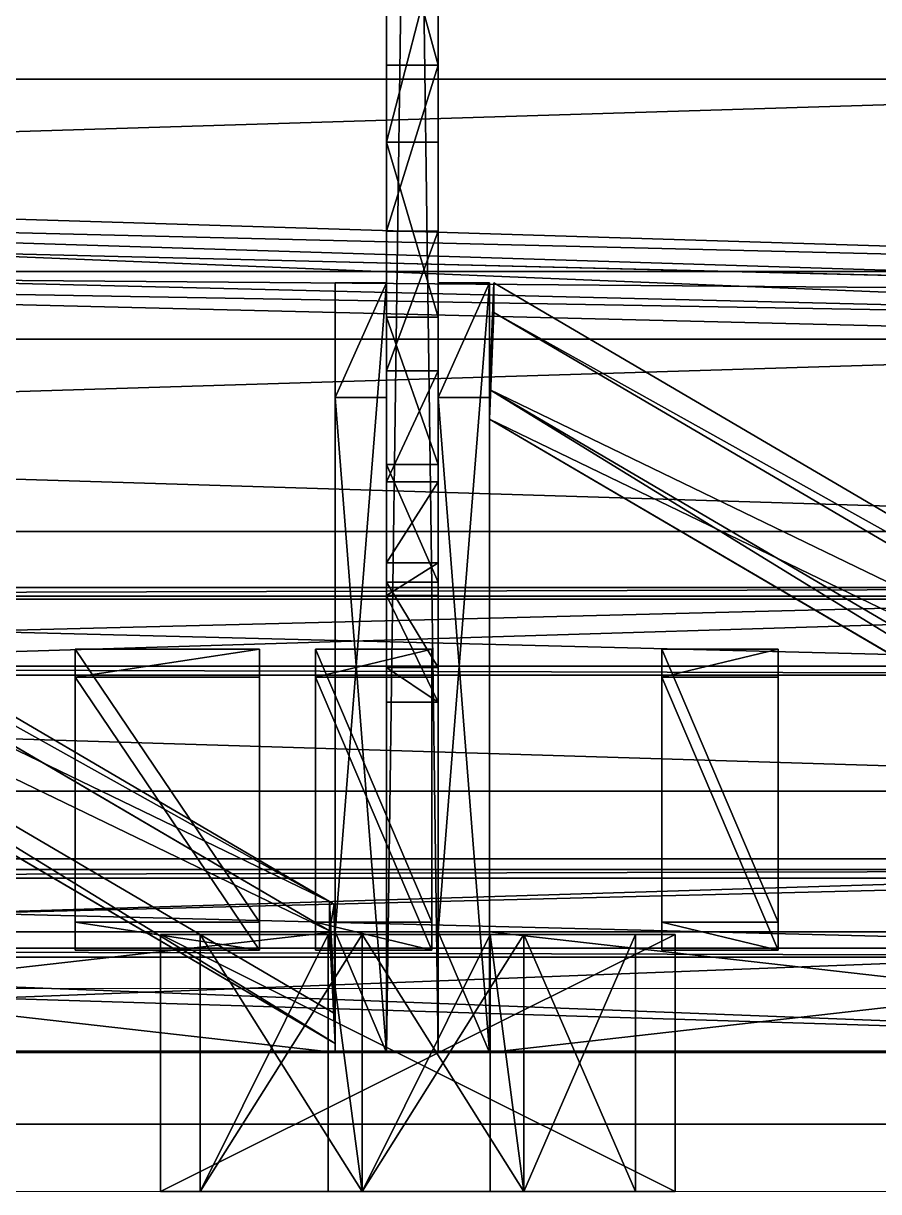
# Model space of a CAD drawing. Header units: centimetres. Extents: x 402 to 3875, y 442 to 2267.
# Drawn here: x 3030.1 to 3093.2, y 1503.7 to 1590 of the extents above; entities that cross this region are included whole.
import ezdxf

# ---------------------------------------------------------------- set-up
doc = ezdxf.new("R2010")
doc.units = ezdxf.units.CM
doc.layers.get('0').update_dxf_attribs({"true_color": 0xff5454})
for name, color, linetype in [('Columns of the Existing Mesh Walls', 250, 'Continuous'), ('Floor Area (Red Dust)', 250, 'Continuous'), ('Foundation', 250, 'Continuous'), ('Ground Wooden Structure Systems', 250, 'Continuous'), ('Plan', 250, 'Continuous'), ('Roof Systems', 250, 'Continuous'), ('Sliding Frames (window like)', 250, 'Continuous')]:
    doc.layers.add(name, color=color, linetype=linetype)
doc.layers.get('0').off()

# ---------------------------------------------------------------- blocks, each defined once
blk = doc.blocks.new('Component_8')
at = {"layer": 'Plan', "color": 250}
for p, q in [((10.512, 3.691, 261.509), (56.21, 81.562, 13.504)), ((12.691, 3.691, 248.825), (58.389, 81.562, 0.82)), ((64.516, 81.978, 12.537), (18.39, 3.378, 262.862)), ((66.695, 81.978, -0.146), (20.57, 3.378, 250.178)), ((56.437, 81.913, 12.387), (56.21, 81.562, 13.504)), ((56.21, 81.562, 13.504), (58.389, 81.562, 0.82)), ((56.437, 81.913, 12.387), (64.516, 81.978, 12.537)), ((56.437, 81.913, 12.387), (58.389, 81.562, 0.82)), ((58.389, 81.562, 0.82), (66.695, 81.978, -0.146)), ((64.516, 81.978, 12.537), (58.389, 81.562, 0.82)), ((64.516, 81.978, 12.537), (66.695, 81.978, -0.146)), ((12.691, 3.691, 248.825), (10.512, 3.691, 261.509)), ((18.39, 3.378, 262.862), (10.512, 3.691, 261.509)), ((20.57, 3.378, 250.178), (12.691, 3.691, 248.825)), ((20.57, 3.378, 250.178), (18.39, 3.378, 262.862))]:
    blk.add_line(p, q, dxfattribs=at)
mesh = blk.add_polyface(dxfattribs=at)
corners = [(56.21, 81.562, 13.504), (64.516, 81.978, 12.537), (56.437, 81.913, 12.387), (18.39, 3.378, 262.862), (10.512, 3.691, 261.509)]
mesh.append_faces([[corners[k] for k in face] for face in [(0, 1, 2), (3, 0, 4)]], dxfattribs={"vtx0": -1, "color": 250})
mesh.append_faces([[corners[k] for k in face] for face in [(1, 0, 3)]], dxfattribs={"vtx0": -1, "vtx1": -1, "color": 250})
mesh = blk.add_polyface(dxfattribs=at)
corners = [(56.21, 81.562, 13.504), (12.691, 3.691, 248.825), (10.512, 3.691, 261.509), (58.389, 81.562, 0.82)]
mesh.append_faces([[corners[k] for k in face] for face in [(0, 1, 2), (1, 0, 3)]], dxfattribs={"vtx0": -1, "color": 250})
mesh = blk.add_polyface(dxfattribs=at)
corners = [(20.57, 3.378, 250.178), (58.389, 81.562, 0.82), (66.695, 81.978, -0.146), (12.691, 3.691, 248.825)]
mesh.append_faces([[corners[k] for k in face] for face in [(0, 1, 2), (1, 0, 3)]], dxfattribs={"vtx0": -1, "color": 250})
mesh = blk.add_polyface(dxfattribs=at)
corners = [(66.695, 81.978, -0.146), (18.39, 3.378, 262.862), (20.57, 3.378, 250.178), (64.516, 81.978, 12.537)]
mesh.append_faces([[corners[k] for k in face] for face in [(0, 1, 2), (1, 0, 3)]], dxfattribs={"vtx0": -1, "color": 250})
mesh = blk.add_polyface(dxfattribs=at)
corners = [(56.437, 81.913, 12.387), (58.389, 81.562, 0.82), (56.21, 81.562, 13.504)]
mesh.append_faces([[corners[k] for k in face] for face in [(0, 1, 2)]], dxfattribs={"color": 250})
mesh = blk.add_polyface(dxfattribs=at)
corners = [(64.516, 81.978, 12.537), (58.389, 81.562, 0.82), (56.437, 81.913, 12.387)]
mesh.append_faces([[corners[k] for k in face] for face in [(0, 1, 2)]], dxfattribs={"color": 250})
mesh = blk.add_polyface(dxfattribs=at)
corners = [(64.516, 81.978, 12.537), (66.695, 81.978, -0.146), (58.389, 81.562, 0.82)]
mesh.append_faces([[corners[k] for k in face] for face in [(0, 1, 2)]], dxfattribs={"color": 250})
mesh = blk.add_polyface(dxfattribs=at)
corners = [(20.57, 3.378, 250.178), (10.512, 3.691, 261.509), (12.691, 3.691, 248.825), (18.39, 3.378, 262.862)]
mesh.append_faces([[corners[k] for k in face] for face in [(0, 1, 2), (1, 0, 3)]], dxfattribs={"vtx0": -1, "color": 250})
blk = doc.blocks.new('Component_15')
at = {"color": 251, "true_color": 0x5b544c}
for p, q in [((0, 38), (0, 38, 14)), ((19, 38, 14), (0, 38, 14)), ((0, 38), (0, 0)), ((19, 38), (0, 38)), ((0, 38, 14), (0, 0, 14)), ((19, 38), (19, 38, 14)), ((19, 0), (19, 38)), ((19, 0, 14), (19, 38, 14)), ((0, 35.08, 11.08), (0, 26.839, 11.08)), ((19, 35.08, 11.08), (0, 35.08, 11.08)), ((0, 26.839, 2.92), (0, 35.08, 2.92)), ((0, 35.08, 2.92), (0, 35.08, 11.08)), ((19, 35.08, 2.92), (0, 35.08, 2.92)), ((19, 35.08, 11.08), (19, 26.839, 11.08)), ((19, 35.08, 2.92), (19, 35.08, 11.08)), ((19, 26.839, 2.92), (19, 35.08, 2.92)), ((19, 26.839, 11.08), (0, 26.839, 11.08)), ((19, 26.839, 2.92), (0, 26.839, 2.92)), ((0, 24.339, 2.92), (0, 26.839, 2.92)), ((0, 26.839, 2.92), (0, 26.839, 11.08)), ((0, 24.339, 11.08), (0, 26.839, 11.08)), ((19, 24.339, 2.92), (19, 26.839, 2.92)), ((19, 24.339, 11.08), (19, 26.839, 11.08)), ((19, 26.839, 2.92), (19, 26.839, 11.08)), ((19, 24.339, 2.92), (0, 24.339, 2.92)), ((0, 24.339, 2.92), (0, 24.339, 11.08)), ((19, 24.339, 11.08), (0, 24.339, 11.08)), ((0, 14.88, 2.92), (0, 24.339, 2.92)), ((0, 24.339, 11.08), (0, 14.88, 11.08)), ((19, 14.88, 2.92), (19, 24.339, 2.92)), ((19, 24.339, 11.08), (19, 14.88, 11.08)), ((19, 24.339, 2.92), (19, 24.339, 11.08)), ((19, 14.88, 2.92), (0, 14.88, 2.92)), ((0, 12.38, 11.08), (0, 14.88, 11.08)), ((0, 12.38, 2.92), (0, 14.88, 2.92)), ((19, 14.88, 11.08), (0, 14.88, 11.08)), ((0, 14.88, 2.92), (0, 14.88, 11.08)), ((19, 12.38, 2.92), (19, 14.88, 2.92)), ((19, 12.38, 11.08), (19, 14.88, 11.08)), ((19, 14.88, 2.92), (19, 14.88, 11.08)), ((0, 12.38, 11.08), (0, 2.92, 11.08)), ((0, 2.92, 2.92), (0, 12.38, 2.92)), ((19, 12.38, 11.08), (0, 12.38, 11.08)), ((19, 12.38, 2.92), (0, 12.38, 2.92)), ((0, 12.38, 2.92), (0, 12.38, 11.08)), ((19, 2.92, 2.92), (19, 12.38, 2.92)), ((19, 12.38, 11.08), (19, 2.92, 11.08)), ((19, 12.38, 2.92), (19, 12.38, 11.08)), ((0, 2.92, 11.08), (0, 2.92, 2.92)), ((19, 2.92, 2.92), (0, 2.92, 2.92)), ((19, 2.92, 11.08), (0, 2.92, 11.08)), ((19, 2.92, 11.08), (19, 2.92, 2.92)), ((0, 0, 14), (19, 0, 14)), ((0, 0), (19, 0)), ((0, 0), (0, 0, 14)), ((19, 0), (19, 0, 14))]:
    blk.add_line(p, q, dxfattribs=at)
mesh = blk.add_polyface(dxfattribs=at)
corners = [(19, 38), (0, 0), (0, 38), (19, 0)]
mesh.append_faces([[corners[k] for k in face] for face in [(0, 1, 2), (1, 0, 3)]], dxfattribs={"vtx0": -1, "color": 251})
mesh = blk.add_polyface(dxfattribs=at)
corners = [(0, 0, 14), (0, 2.92, 11.08), (0, 0), (0, 38, 14), (0, 12.38, 11.08), (0, 14.88, 11.08), (0, 24.339, 11.08), (0, 26.839, 11.08), (0, 35.08, 11.08), (0, 35.08, 2.92), (0, 2.92, 2.92), (0, 38), (0, 12.38, 2.92), (0, 14.88, 2.92), (0, 24.339, 2.92), (0, 26.839, 2.92)]
mesh.append_faces([[corners[k] for k in face] for face in [(0, 1, 2), (1, 3, 4), (4, 3, 5), (5, 3, 6), (6, 3, 7), (7, 3, 8), (8, 3, 9), (2, 10, 11), (10, 2, 1), (11, 9, 3)]], dxfattribs={"vtx0": -1, "vtx1": -1, "color": 251})
mesh.append_faces([[corners[k] for k in face] for face in [(1, 0, 3), (11, 10, 12), (11, 12, 13), (11, 13, 14), (11, 14, 15), (11, 15, 9)]], dxfattribs={"vtx0": -1, "vtx2": -1, "color": 251})
mesh = blk.add_polyface(dxfattribs=at)
corners = [(19, 0, 14), (0, 38, 14), (0, 0, 14), (19, 38, 14)]
mesh.append_faces([[corners[k] for k in face] for face in [(0, 1, 2), (1, 0, 3)]], dxfattribs={"vtx0": -1, "color": 251})
mesh = blk.add_polyface(dxfattribs=at)
corners = [(0, 38, 14), (19, 38), (0, 38), (19, 38, 14)]
mesh.append_faces([[corners[k] for k in face] for face in [(0, 1, 2), (1, 0, 3)]], dxfattribs={"vtx0": -1, "color": 251})
mesh = blk.add_polyface(dxfattribs=at)
corners = [(19, 0), (19, 2.92, 2.92), (19, 0, 14), (19, 38), (19, 12.38, 2.92), (19, 14.88, 2.92), (19, 24.339, 2.92), (19, 26.839, 2.92), (19, 35.08, 2.92), (19, 35.08, 11.08), (19, 2.92, 11.08), (19, 38, 14), (19, 12.38, 11.08), (19, 14.88, 11.08), (19, 24.339, 11.08), (19, 26.839, 11.08)]
mesh.append_faces([[corners[k] for k in face] for face in [(0, 1, 2), (1, 3, 4), (4, 3, 5), (5, 3, 6), (6, 3, 7), (7, 3, 8), (8, 3, 9), (2, 10, 11), (10, 2, 1), (11, 9, 3)]], dxfattribs={"vtx0": -1, "vtx1": -1, "color": 251})
mesh.append_faces([[corners[k] for k in face] for face in [(1, 0, 3), (11, 10, 12), (11, 12, 13), (11, 13, 14), (11, 14, 15), (11, 15, 9)]], dxfattribs={"vtx0": -1, "vtx2": -1, "color": 251})
mesh = blk.add_polyface(dxfattribs=at)
corners = [(19, 35.08, 11.08), (0, 26.839, 11.08), (0, 35.08, 11.08), (19, 26.839, 11.08)]
mesh.append_faces([[corners[k] for k in face] for face in [(0, 1, 2), (1, 0, 3)]], dxfattribs={"vtx0": -1, "color": 251})
mesh = blk.add_polyface(dxfattribs=at)
corners = [(19, 35.08, 11.08), (0, 35.08, 2.92), (19, 35.08, 2.92), (0, 35.08, 11.08)]
mesh.append_faces([[corners[k] for k in face] for face in [(0, 1, 2), (1, 0, 3)]], dxfattribs={"vtx0": -1, "color": 251})
mesh = blk.add_polyface(dxfattribs=at)
corners = [(19, 26.839, 2.92), (0, 35.08, 2.92), (0, 26.839, 2.92), (19, 35.08, 2.92)]
mesh.append_faces([[corners[k] for k in face] for face in [(0, 1, 2), (1, 0, 3)]], dxfattribs={"vtx0": -1, "color": 251})
mesh = blk.add_polyface(dxfattribs=at)
corners = [(19, 14.88, 2.92), (0, 24.339, 2.92), (0, 14.88, 2.92), (0, 26.839, 2.92), (19, 26.839, 2.92), (19, 24.339, 2.92)]
mesh.append_faces([[corners[k] for k in face] for face in [(0, 1, 2), (4, 0, 5)]], dxfattribs={"vtx0": -1, "color": 251})
mesh.append_faces([[corners[k] for k in face] for face in [(1, 0, 3), (3, 0, 4)]], dxfattribs={"vtx0": -1, "vtx1": -1, "color": 251})
mesh = blk.add_polyface(dxfattribs=at)
corners = [(0, 26.839, 11.08), (19, 26.839, 2.92), (0, 26.839, 2.92), (19, 26.839, 11.08)]
mesh.append_faces([[corners[k] for k in face] for face in [(0, 1, 2), (1, 0, 3)]], dxfattribs={"vtx0": -1, "color": 251})
mesh = blk.add_polyface(dxfattribs=at)
corners = [(0, 26.839, 11.08), (0, 24.339, 2.92), (0, 24.339, 11.08), (0, 26.839, 2.92)]
mesh.append_faces([[corners[k] for k in face] for face in [(0, 1, 2), (1, 0, 3)]], dxfattribs={"vtx0": -1, "color": 251})
mesh = blk.add_polyface(dxfattribs=at)
corners = [(19, 26.839, 11.08), (0, 24.339, 11.08), (0, 26.839, 11.08), (0, 14.88, 11.08), (19, 14.88, 11.08), (19, 24.339, 11.08)]
mesh.append_faces([[corners[k] for k in face] for face in [(0, 1, 2), (4, 0, 5)]], dxfattribs={"vtx0": -1, "color": 251})
mesh.append_faces([[corners[k] for k in face] for face in [(1, 0, 3), (3, 0, 4)]], dxfattribs={"vtx0": -1, "vtx1": -1, "color": 251})
mesh = blk.add_polyface(dxfattribs=at)
corners = [(19, 26.839, 2.92), (19, 24.339, 11.08), (19, 24.339, 2.92), (19, 26.839, 11.08)]
mesh.append_faces([[corners[k] for k in face] for face in [(0, 1, 2), (1, 0, 3)]], dxfattribs={"vtx0": -1, "color": 251})
mesh = blk.add_polyface(dxfattribs=at)
corners = [(19, 24.339, 11.08), (0, 24.339, 2.92), (19, 24.339, 2.92), (0, 24.339, 11.08)]
mesh.append_faces([[corners[k] for k in face] for face in [(0, 1, 2), (1, 0, 3)]], dxfattribs={"vtx0": -1, "color": 251})
mesh = blk.add_polyface(dxfattribs=at)
corners = [(19, 14.88, 2.92), (0, 12.38, 2.92), (0, 14.88, 2.92), (0, 2.92, 2.92), (19, 2.92, 2.92), (19, 12.38, 2.92)]
mesh.append_faces([[corners[k] for k in face] for face in [(0, 1, 2), (4, 0, 5)]], dxfattribs={"vtx0": -1, "color": 251})
mesh.append_faces([[corners[k] for k in face] for face in [(1, 0, 3), (3, 0, 4)]], dxfattribs={"vtx0": -1, "vtx1": -1, "color": 251})
mesh = blk.add_polyface(dxfattribs=at)
corners = [(19, 2.92, 11.08), (0, 12.38, 11.08), (0, 2.92, 11.08), (0, 14.88, 11.08), (19, 14.88, 11.08), (19, 12.38, 11.08)]
mesh.append_faces([[corners[k] for k in face] for face in [(0, 1, 2), (4, 0, 5)]], dxfattribs={"vtx0": -1, "color": 251})
mesh.append_faces([[corners[k] for k in face] for face in [(1, 0, 3), (3, 0, 4)]], dxfattribs={"vtx0": -1, "vtx1": -1, "color": 251})
mesh = blk.add_polyface(dxfattribs=at)
corners = [(0, 14.88, 11.08), (19, 14.88, 2.92), (0, 14.88, 2.92), (19, 14.88, 11.08)]
mesh.append_faces([[corners[k] for k in face] for face in [(0, 1, 2), (1, 0, 3)]], dxfattribs={"vtx0": -1, "color": 251})
mesh = blk.add_polyface(dxfattribs=at)
corners = [(0, 14.88, 11.08), (0, 12.38, 2.92), (0, 12.38, 11.08), (0, 14.88, 2.92)]
mesh.append_faces([[corners[k] for k in face] for face in [(0, 1, 2), (1, 0, 3)]], dxfattribs={"vtx0": -1, "color": 251})
mesh = blk.add_polyface(dxfattribs=at)
corners = [(19, 14.88, 2.92), (19, 12.38, 11.08), (19, 12.38, 2.92), (19, 14.88, 11.08)]
mesh.append_faces([[corners[k] for k in face] for face in [(0, 1, 2), (1, 0, 3)]], dxfattribs={"vtx0": -1, "color": 251})
mesh = blk.add_polyface(dxfattribs=at)
corners = [(19, 12.38, 11.08), (0, 12.38, 2.92), (19, 12.38, 2.92), (0, 12.38, 11.08)]
mesh.append_faces([[corners[k] for k in face] for face in [(0, 1, 2), (1, 0, 3)]], dxfattribs={"vtx0": -1, "color": 251})
mesh = blk.add_polyface(dxfattribs=at)
corners = [(0, 2.92, 11.08), (19, 2.92, 2.92), (0, 2.92, 2.92), (19, 2.92, 11.08)]
mesh.append_faces([[corners[k] for k in face] for face in [(0, 1, 2), (1, 0, 3)]], dxfattribs={"vtx0": -1, "color": 251})
mesh = blk.add_polyface(dxfattribs=at)
corners = [(19, 0, 14), (0, 0), (19, 0), (0, 0, 14)]
mesh.append_faces([[corners[k] for k in face] for face in [(0, 1, 2), (1, 0, 3)]], dxfattribs={"vtx0": -1, "color": 251})
blk = doc.blocks.new('Group_22')
for p, q in [((22.616, 3.8, 274.401), (14.129, 3.8, 271.97)), ((14.129, 0, 271.97), (14.129, 3.8, 271.97)), ((14.129, 3.8, 271.97), (62.085, 3.8)), ((71.001, 3.8), (22.616, 3.8, 274.401)), ((22.616, 0, 274.401), (22.616, 3.8, 274.401)), ((62.085, 0), (62.085, 3.8)), ((62.085, 3.8), (71.001, 3.8)), ((71.001, 0), (71.001, 3.8)), ((14.129, 0, 271.97), (62.085, 0)), ((22.616, 0, 274.401), (14.129, 0, 271.97)), ((71.001, 0), (22.616, 0, 274.401)), ((62.085, 0), (71.001, 0))]:
    blk.add_line(p, q)
mesh = blk.add_polyface()
corners = [(14.129, 3.8, 271.97), (62.085, 0), (14.129, 0, 271.97), (62.085, 3.8)]
mesh.append_faces([[corners[k] for k in face] for face in [(0, 1, 2), (1, 0, 3)]], dxfattribs={"vtx0": -1})
mesh = blk.add_polyface()
corners = [(22.616, 0, 274.401), (14.129, 3.8, 271.97), (14.129, 0, 271.97), (22.616, 3.8, 274.401)]
mesh.append_faces([[corners[k] for k in face] for face in [(0, 1, 2), (1, 0, 3)]], dxfattribs={"vtx0": -1})
mesh = blk.add_polyface()
corners = [(14.129, 3.8, 271.97), (71.001, 3.8), (62.085, 3.8), (22.616, 3.8, 274.401)]
mesh.append_faces([[corners[k] for k in face] for face in [(0, 1, 2), (1, 0, 3)]], dxfattribs={"vtx0": -1})
mesh = blk.add_polyface()
corners = [(71.001, 3.8), (22.616, 0, 274.401), (71.001, 0), (22.616, 3.8, 274.401)]
mesh.append_faces([[corners[k] for k in face] for face in [(0, 1, 2), (1, 0, 3)]], dxfattribs={"vtx0": -1})
mesh = blk.add_polyface()
corners = [(71.001, 3.8), (62.085, 0), (62.085, 3.8), (71.001, 0)]
mesh.append_faces([[corners[k] for k in face] for face in [(0, 1, 2), (1, 0, 3)]], dxfattribs={"vtx0": -1})
mesh = blk.add_polyface()
corners = [(71.001, 0), (14.129, 0, 271.97), (62.085, 0), (22.616, 0, 274.401)]
mesh.append_faces([[corners[k] for k in face] for face in [(0, 1, 2), (1, 0, 3)]], dxfattribs={"vtx0": -1})
blk = doc.blocks.new('Group_30')
for p, q in [((-8.922, 3.8, 2.5), (269.706, 3.8, 2.5)), ((269.706, 3.8, 10.55), (-8.922, 3.8, 10.55)), ((269.706, 0, 2.5), (269.706, 3.8, 2.5)), ((269.706, 3.8, 2.5), (269.706, 3.8, 10.55)), ((269.706, 0, 10.55), (269.706, 3.8, 10.55)), ((-8.922, 0, 2.5), (269.706, 0, 2.5)), ((269.706, 0, 10.55), (-8.922, 0, 10.55)), ((269.706, 0, 2.5), (269.706, 0, 10.55))]:
    blk.add_line(p, q)
mesh = blk.add_polyface()
corners = [(269.706, 3.8, 2.5), (-8.922, 0, 2.5), (-8.922, 3.8, 2.5), (269.706, 0, 2.5)]
mesh.append_faces([[corners[k] for k in face] for face in [(0, 1, 2), (1, 0, 3)]], dxfattribs={"vtx0": -1})
mesh = blk.add_polyface()
corners = [(-8.922, 3.8, 10.55), (269.706, 3.8, 2.5), (-8.922, 3.8, 2.5), (269.706, 3.8, 10.55)]
mesh.append_faces([[corners[k] for k in face] for face in [(0, 1, 2), (1, 0, 3)]], dxfattribs={"vtx0": -1})
mesh = blk.add_polyface()
corners = [(269.706, 0, 10.55), (-8.922, 3.8, 10.55), (-8.922, 0, 10.55), (269.706, 3.8, 10.55)]
mesh.append_faces([[corners[k] for k in face] for face in [(0, 1, 2), (1, 0, 3)]], dxfattribs={"vtx0": -1})
mesh = blk.add_polyface()
corners = [(269.706, 3.8, 2.5), (269.706, 0, 10.55), (269.706, 0, 2.5), (269.706, 3.8, 10.55)]
mesh.append_faces([[corners[k] for k in face] for face in [(0, 1, 2), (1, 0, 3)]], dxfattribs={"vtx0": -1})
mesh = blk.add_polyface()
corners = [(269.706, 0, 10.55), (-8.922, 0, 2.5), (269.706, 0, 2.5), (-8.922, 0, 10.55)]
mesh.append_faces([[corners[k] for k in face] for face in [(0, 1, 2), (1, 0, 3)]], dxfattribs={"vtx0": -1})
blk = doc.blocks.new('Group_53')
for p, q in [((22.616, 3.8, 274.401), (14.129, 3.8, 271.97)), ((14.129, 0, 271.97), (14.129, 3.8, 271.97)), ((14.129, 3.8, 271.97), (62.085, 3.8)), ((71.001, 3.8), (22.616, 3.8, 274.401)), ((22.616, 0, 274.401), (22.616, 3.8, 274.401)), ((62.085, 0), (62.085, 3.8)), ((62.085, 3.8), (71.001, 3.8)), ((71.001, 0), (71.001, 3.8)), ((14.129, 0, 271.97), (62.085, 0)), ((22.616, 0, 274.401), (14.129, 0, 271.97)), ((71.001, 0), (22.616, 0, 274.401)), ((62.085, 0), (71.001, 0))]:
    blk.add_line(p, q)
mesh = blk.add_polyface()
corners = [(14.129, 3.8, 271.97), (62.085, 0), (14.129, 0, 271.97), (62.085, 3.8)]
mesh.append_faces([[corners[k] for k in face] for face in [(0, 1, 2), (1, 0, 3)]], dxfattribs={"vtx0": -1})
mesh = blk.add_polyface()
corners = [(22.616, 0, 274.401), (14.129, 3.8, 271.97), (14.129, 0, 271.97), (22.616, 3.8, 274.401)]
mesh.append_faces([[corners[k] for k in face] for face in [(0, 1, 2), (1, 0, 3)]], dxfattribs={"vtx0": -1})
mesh = blk.add_polyface()
corners = [(14.129, 3.8, 271.97), (71.001, 3.8), (62.085, 3.8), (22.616, 3.8, 274.401)]
mesh.append_faces([[corners[k] for k in face] for face in [(0, 1, 2), (1, 0, 3)]], dxfattribs={"vtx0": -1})
mesh = blk.add_polyface()
corners = [(71.001, 3.8), (22.616, 0, 274.401), (71.001, 0), (22.616, 3.8, 274.401)]
mesh.append_faces([[corners[k] for k in face] for face in [(0, 1, 2), (1, 0, 3)]], dxfattribs={"vtx0": -1})
mesh = blk.add_polyface()
corners = [(71.001, 3.8), (62.085, 0), (62.085, 3.8), (71.001, 0)]
mesh.append_faces([[corners[k] for k in face] for face in [(0, 1, 2), (1, 0, 3)]], dxfattribs={"vtx0": -1})
mesh = blk.add_polyface()
corners = [(71.001, 0), (14.129, 0, 271.97), (62.085, 0), (22.616, 0, 274.401)]
mesh.append_faces([[corners[k] for k in face] for face in [(0, 1, 2), (1, 0, 3)]], dxfattribs={"vtx0": -1})
blk = doc.blocks.new('Group_32')
for p, q in [((0, 225.93, 3.8), (0, 451.861, 3.8)), ((0, 225.93), (0, 451.861)), ((14.216, 451.861), (14.216, 225.93)), ((14.216, 451.861, 3.8), (14.216, 225.93, 3.8))]:
    blk.add_line(p, q)
mesh = blk.add_polyface()
corners = [(0, 451.861, 3.8), (0, 225.93), (0, 225.93, 3.8), (0, 451.861)]
mesh.append_faces([[corners[k] for k in face] for face in [(0, 1, 2), (1, 0, 3)]], dxfattribs={"vtx0": -1})
mesh = blk.add_polyface()
corners = [(14.216, 451.861), (0, 225.93), (0, 451.861), (14.216, 225.93)]
mesh.append_faces([[corners[k] for k in face] for face in [(0, 1, 2), (1, 0, 3)]], dxfattribs={"vtx0": -1})
mesh = blk.add_polyface()
corners = [(14.216, 225.93, 3.8), (0, 451.861, 3.8), (0, 225.93, 3.8), (14.216, 451.861, 3.8)]
mesh.append_faces([[corners[k] for k in face] for face in [(0, 1, 2), (1, 0, 3)]], dxfattribs={"vtx0": -1})
mesh = blk.add_polyface()
corners = [(14.216, 451.861), (14.216, 225.93, 3.8), (14.216, 225.93), (14.216, 451.861, 3.8)]
mesh.append_faces([[corners[k] for k in face] for face in [(0, 1, 2), (1, 0, 3)]], dxfattribs={"vtx0": -1})
blk = doc.blocks.new('Group_2')
for p, q in [((0, 88.139, 3.8), (14.216, 88.139, 3.8)), ((0, 11.164, 3.8), (0, 88.139, 3.8)), ((0, 11.164), (0, 88.139)), ((0, 88.139), (0, 88.139, 3.8)), ((0, 88.139), (14.216, 88.139)), ((14.216, 88.139), (14.216, 11.164)), ((14.216, 88.139, 3.8), (14.216, 11.164, 3.8)), ((14.216, 88.139), (14.216, 88.139, 3.8)), ((0, 11.164), (0, 11.164, 3.8)), ((14.216, 11.164), (0, 11.164)), ((14.216, 11.164, 3.8), (0, 11.164, 3.8)), ((14.216, 11.164), (14.216, 11.164, 3.8))]:
    blk.add_line(p, q)
mesh = blk.add_polyface()
corners = [(14.216, 11.164, 3.8), (0, 88.139, 3.8), (0, 11.164, 3.8), (14.216, 88.139, 3.8)]
mesh.append_faces([[corners[k] for k in face] for face in [(0, 1, 2), (1, 0, 3)]], dxfattribs={"vtx0": -1})
mesh = blk.add_polyface()
corners = [(0, 88.139, 3.8), (0, 11.164), (0, 11.164, 3.8), (0, 88.139)]
mesh.append_faces([[corners[k] for k in face] for face in [(0, 1, 2), (1, 0, 3)]], dxfattribs={"vtx0": -1})
mesh = blk.add_polyface()
corners = [(14.216, 88.139), (0, 11.164), (0, 88.139), (14.216, 11.164)]
mesh.append_faces([[corners[k] for k in face] for face in [(0, 1, 2), (1, 0, 3)]], dxfattribs={"vtx0": -1})
mesh = blk.add_polyface()
corners = [(0, 88.139), (14.216, 88.139, 3.8), (14.216, 88.139), (0, 88.139, 3.8)]
mesh.append_faces([[corners[k] for k in face] for face in [(0, 1, 2), (1, 0, 3)]], dxfattribs={"vtx0": -1})
mesh = blk.add_polyface()
corners = [(14.216, 88.139), (14.216, 11.164, 3.8), (14.216, 11.164), (14.216, 88.139, 3.8)]
mesh.append_faces([[corners[k] for k in face] for face in [(0, 1, 2), (1, 0, 3)]], dxfattribs={"vtx0": -1})
mesh = blk.add_polyface()
corners = [(14.216, 11.164, 3.8), (0, 11.164), (14.216, 11.164), (0, 11.164, 3.8)]
mesh.append_faces([[corners[k] for k in face] for face in [(0, 1, 2), (1, 0, 3)]], dxfattribs={"vtx0": -1})
blk = doc.blocks.new('Group_10')
for p, q in [((0, 225.93), (0, 451.861)), ((9.433, 451.861), (9.433, 225.93)), ((9.433, 451.861, 3.8), (9.433, 225.93, 3.8))]:
    blk.add_line(p, q)
mesh = blk.add_polyface()
corners = [(0, 451.861, 3.8), (0, 225.93), (0, 225.93, 3.8), (0, 451.861)]
mesh.append_faces([[corners[k] for k in face] for face in [(0, 1, 2), (1, 0, 3)]], dxfattribs={"vtx0": -1})
mesh = blk.add_polyface()
corners = [(9.433, 451.861), (0, 225.93), (0, 451.861), (9.433, 225.93)]
mesh.append_faces([[corners[k] for k in face] for face in [(0, 1, 2), (1, 0, 3)]], dxfattribs={"vtx0": -1})
mesh = blk.add_polyface()
corners = [(9.433, 225.93, 3.8), (0, 451.861, 3.8), (0, 225.93, 3.8), (9.433, 451.861, 3.8)]
mesh.append_faces([[corners[k] for k in face] for face in [(0, 1, 2), (1, 0, 3)]], dxfattribs={"vtx0": -1})
mesh = blk.add_polyface()
corners = [(9.433, 451.861), (9.433, 225.93, 3.8), (9.433, 225.93), (9.433, 451.861, 3.8)]
mesh.append_faces([[corners[k] for k in face] for face in [(0, 1, 2), (1, 0, 3)]], dxfattribs={"vtx0": -1})
blk = doc.blocks.new('Group_56')
for p, q in [((0, 13.61, 114.435), (0, 0, 114.435)), ((20.178, 13.61), (0, 13.61, 114.435)), ((2.068, 13.61, 114.799), (0, 13.61, 114.435)), ((2.068, 13.61, 114.799), (2.068, 0, 114.799)), ((22.246, 13.61, 0.365), (2.068, 13.61, 114.799)), ((20.178, 0), (20.178, 13.61)), ((22.246, 13.61, 0.365), (20.178, 13.61)), ((22.246, 0, 0.365), (22.246, 13.61, 0.365)), ((0, 0, 114.435), (20.178, 0)), ((2.068, 0, 114.799), (0, 0, 114.435)), ((2.068, 0, 114.799), (22.246, 0, 0.365)), ((22.246, 0, 0.365), (20.178, 0))]:
    blk.add_line(p, q)
mesh = blk.add_polyface()
corners = [(0, 0, 114.435), (20.178, 13.61), (20.178, 0), (0, 13.61, 114.435)]
mesh.append_faces([[corners[k] for k in face] for face in [(0, 1, 2), (1, 0, 3)]], dxfattribs={"vtx0": -1})
mesh = blk.add_polyface()
corners = [(2.068, 0, 114.799), (0, 13.61, 114.435), (0, 0, 114.435), (2.068, 13.61, 114.799)]
mesh.append_faces([[corners[k] for k in face] for face in [(0, 1, 2), (1, 0, 3)]], dxfattribs={"vtx0": -1})
mesh = blk.add_polyface()
corners = [(0, 13.61, 114.435), (22.246, 13.61, 0.365), (20.178, 13.61), (2.068, 13.61, 114.799)]
mesh.append_faces([[corners[k] for k in face] for face in [(0, 1, 2), (1, 0, 3)]], dxfattribs={"vtx0": -1})
mesh = blk.add_polyface()
corners = [(22.246, 13.61, 0.365), (2.068, 0, 114.799), (22.246, 0, 0.365), (2.068, 13.61, 114.799)]
mesh.append_faces([[corners[k] for k in face] for face in [(0, 1, 2), (1, 0, 3)]], dxfattribs={"vtx0": -1})
mesh = blk.add_polyface()
corners = [(22.246, 13.61, 0.365), (20.178, 0), (20.178, 13.61), (22.246, 0, 0.365)]
mesh.append_faces([[corners[k] for k in face] for face in [(0, 1, 2), (1, 0, 3)]], dxfattribs={"vtx0": -1})
mesh = blk.add_polyface()
corners = [(22.246, 0, 0.365), (0, 0, 114.435), (20.178, 0), (2.068, 0, 114.799)]
mesh.append_faces([[corners[k] for k in face] for face in [(0, 1, 2), (1, 0, 3)]], dxfattribs={"vtx0": -1})
blk = doc.blocks.new('Group_35')
for p, q in [((0, 13.61, 114.435), (0, 5, 114.435)), ((20.178, 13.61), (0, 13.61, 114.435)), ((2.068, 13.61, 114.799), (0, 13.61, 114.435)), ((2.068, 13.61, 114.799), (2.068, 5, 114.799)), ((22.246, 13.61, 0.365), (2.068, 13.61, 114.799)), ((20.178, 5), (20.178, 13.61)), ((22.246, 13.61, 0.365), (20.178, 13.61)), ((22.246, 5, 0.365), (22.246, 13.61, 0.365)), ((0, 5, 114.435), (20.178, 5)), ((2.068, 5, 114.799), (0, 5, 114.435)), ((2.068, 5, 114.799), (22.246, 5, 0.365)), ((22.246, 5, 0.365), (20.178, 5))]:
    blk.add_line(p, q)
mesh = blk.add_polyface()
corners = [(0, 5, 114.435), (20.178, 13.61), (20.178, 5), (0, 13.61, 114.435)]
mesh.append_faces([[corners[k] for k in face] for face in [(0, 1, 2), (1, 0, 3)]], dxfattribs={"vtx0": -1})
mesh = blk.add_polyface()
corners = [(2.068, 5, 114.799), (0, 13.61, 114.435), (0, 5, 114.435), (2.068, 13.61, 114.799)]
mesh.append_faces([[corners[k] for k in face] for face in [(0, 1, 2), (1, 0, 3)]], dxfattribs={"vtx0": -1})
mesh = blk.add_polyface()
corners = [(0, 13.61, 114.435), (22.246, 13.61, 0.365), (20.178, 13.61), (2.068, 13.61, 114.799)]
mesh.append_faces([[corners[k] for k in face] for face in [(0, 1, 2), (1, 0, 3)]], dxfattribs={"vtx0": -1})
mesh = blk.add_polyface()
corners = [(22.246, 13.61, 0.365), (2.068, 5, 114.799), (22.246, 5, 0.365), (2.068, 13.61, 114.799)]
mesh.append_faces([[corners[k] for k in face] for face in [(0, 1, 2), (1, 0, 3)]], dxfattribs={"vtx0": -1})
mesh = blk.add_polyface()
corners = [(22.246, 13.61, 0.365), (20.178, 5), (20.178, 13.61), (22.246, 5, 0.365)]
mesh.append_faces([[corners[k] for k in face] for face in [(0, 1, 2), (1, 0, 3)]], dxfattribs={"vtx0": -1})
mesh = blk.add_polyface()
corners = [(22.246, 5, 0.365), (0, 5, 114.435), (20.178, 5), (2.068, 5, 114.799)]
mesh.append_faces([[corners[k] for k in face] for face in [(0, 1, 2), (1, 0, 3)]], dxfattribs={"vtx0": -1})
blk = doc.blocks.new('Group_57')
at = {"color": 250, "true_color": 0x3a3a3a}
for name, p in [('Group_35', (1.97, 379.12, 0.347)), ('Group_35', (1.97, 353.541, 0.347)), ('Group_56', (1.97, 340.801, 0.347))]:
    blk.add_blockref(name, p, dxfattribs=at)
blk = doc.blocks.new('Component_7')
at = {"layer": 'Foundation', "color": 250, "lineweight": 15}
blk.add_blockref('Component_15', (269.552, 347.101, -17.8), dxfattribs=at)
at = {"layer": 'Ground Wooden Structure Systems', "color": 250, "lineweight": 15, "xscale": 0.6271799220737199, "yscale": 1.021111111111111}
for name, p in [('Group_32', (269.352, 0, -3.8)), ('Group_2', (269.352, 360)), ('Group_2', (269.352, 270))]:
    blk.add_blockref(name, p, dxfattribs=at)
at = {"layer": 'Roof Systems', "color": 250, "lineweight": 25, "extrusion": (-0.984808, 1.73472e-17, -0.173648), "xscale": 0.6271799220737205, "yscale": 1.021111111111112, "rotation": 98}
blk.add_blockref('Group_32', (1.241, 267.501, -265.26), dxfattribs=at)
at = {"layer": 'Roof Systems', "color": 250, "lineweight": 25}
for p in [(210.903, 368.022, 3.946), (210.903, 278.022, 3.946)]:
    blk.add_blockref('Component_8', p, dxfattribs=at)
at = {"layer": 'Roof Systems', "color": 250}
for name, p in [('Group_53', (207.268, 367.6)), ('Group_22', (207.268, 360))]:
    blk.add_blockref(name, p, dxfattribs=at)
at = {"layer": 'Roof Systems', "color": 250, "lineweight": 25, "xscale": 1.008403495039375}
blk.add_blockref('Group_30', (6.296, 363.8, 263.851), dxfattribs=at)
at = {"layer": 'Sliding Frames (window like)', "color": 250, "lineweight": 20, "extrusion": (-0.173648, -2.81947e-19, 0.984808), "xscale": 0.6271799220737199, "yscale": 1.021111111111111, "rotation": 90}
blk.add_blockref('Group_10', (0, 274.041, 145.767), dxfattribs=at)
at = {"layer": 'Sliding Frames (window like)', "color": 250, "extrusion": (-0.173648, -2.81947e-19, 0.984808), "xscale": 0.6271799220737199, "yscale": 1.021111111111111, "rotation": 90}
blk.add_blockref('Group_10', (0, 274.041, 25.767), dxfattribs=at)
at = {"layer": 'Sliding Frames (window like)', "color": 250, "lineweight": 20}
blk.add_blockref('Group_57', (246.494, 0, 77.044), dxfattribs=at)
blk = doc.blocks.new('Component_13')
at = {"color": 250}
for p, q in [((185.605, 0, 75.96), (185.605, 3.8, 75.96)), ((191.274, 0, 81.629), (191.274, 3.8, 81.629)), ((197.85, 0, 61.997), (197.85, 3.8, 61.997)), ((204.211, 0, 66.877), (204.211, 3.8, 66.877)), ((208.168, 0, 46.554), (208.168, 3.8, 46.554)), ((215.111, 0, 50.563), (215.111, 3.8, 50.563)), ((216.383, 0, 29.898), (216.383, 3.8, 29.898)), ((222.353, 0, 12.311), (222.353, 3.8, 12.311)), ((223.79, 0, 32.966), (223.79, 3.8, 32.966)), ((224.767, 0, 0.171), (224.767, 3.8, 0.171)), ((232.648, 3.8, 1.561), (224.767, 3.8, 0.171)), ((230.097, 0, 14.386), (230.097, 3.8, 14.386)), ((232.648, 0, 1.561), (232.648, 3.8, 1.561)), ((232.648, 0, 1.561), (224.767, 0, 0.171)), ((232.929, 0, 1.61), (232.648, 0, 1.561))]:
    blk.add_line(p, q, dxfattribs=at)
for points in [[(224.767, 3.8, 0.171), (222.353, 3.8, 12.311), (216.383, 3.8, 29.898), (208.168, 3.8, 46.554), (197.85, 3.8, 61.997), (185.605, 3.8, 75.96), (171.641, 3.8, 88.206), (156.199, 3.8, 98.524), (139.542, 3.8, 106.738), (121.956, 3.8, 112.708), (103.74, 3.8, 116.331), (85.208, 3.8, 117.546)], [(224.767, 0, 0.171), (222.353, 0, 12.311), (216.383, 0, 29.898), (208.168, 0, 46.554), (197.85, 0, 61.997), (185.605, 0, 75.96), (171.641, 0, 88.206), (156.199, 0, 98.524), (139.542, 0, 106.738), (121.956, 0, 112.708), (103.74, 0, 116.331), (85.208, 0, 117.546)], [(224.801, 0, 0), (224.767, 0, 0.171)]]:
    blk.add_polyline3d(points, dxfattribs=at)
at = {"color": 250, "extrusion": (0, 1, 0)}
for centre in [(-85.208, -24.437, 3.8), (-85.208, -24.437)]:
    blk.add_arc(centre, 150, 90, 170, dxfattribs=at)
at = {"color": 250}
mesh = blk.add_polyface(dxfattribs=at)
corners = [(-11, 3.8, 125.563), (85.208, 3.8, 117.546), (-11, 3.8, 117.546), (124.03, 3.8, 120.452), (104.787, 3.8, 124.28), (85.208, 3.8, 125.563), (222.353, 3.8, 12.311), (232.648, 3.8, 1.561), (224.767, 3.8, 0.171), (230.097, 3.8, 14.386), (216.383, 3.8, 29.898), (223.79, 3.8, 32.966), (208.168, 3.8, 46.554), (215.111, 3.8, 50.563), (197.85, 3.8, 61.997), (204.211, 3.8, 66.877), (185.605, 3.8, 75.96), (191.274, 3.8, 81.629), (171.641, 3.8, 88.206), (176.522, 3.8, 94.566), (156.199, 3.8, 98.524), (160.208, 3.8, 105.467), (139.542, 3.8, 106.738), (142.61, 3.8, 114.145), (121.956, 3.8, 112.708), (103.74, 3.8, 116.331)]
mesh.append_faces([[corners[k] for k in face] for face in [(0, 1, 2), (4, 0, 5), (6, 7, 8)]], dxfattribs={"vtx0": -1, "color": 250})
mesh.append_faces([[corners[k] for k in face] for face in [(3, 0, 4), (7, 6, 9), (9, 10, 11), (11, 12, 13), (13, 14, 15), (15, 16, 17), (17, 18, 19), (19, 20, 21), (21, 22, 23), (23, 25, 3)]], dxfattribs={"vtx0": -1, "vtx1": -1, "color": 250})
mesh.append_faces([[corners[k] for k in face] for face in [(1, 0, 3)]], dxfattribs={"vtx0": -1, "vtx1": -1, "vtx2": -1, "color": 250})
mesh.append_faces([[corners[k] for k in face] for face in [(9, 6, 10), (11, 10, 12), (13, 12, 14), (15, 14, 16), (17, 16, 18), (19, 18, 20), (21, 20, 22), (23, 22, 24), (23, 24, 25), (3, 25, 1)]], dxfattribs={"vtx0": -1, "vtx2": -1, "color": 250})
mesh = blk.add_polyface(dxfattribs=at)
corners = [(185.605, 3.8, 75.96), (171.641, 0, 88.206), (171.641, 3.8, 88.206), (185.605, 0, 75.96)]
mesh.append_faces([[corners[k] for k in face] for face in [(0, 1, 2), (1, 0, 3)]], dxfattribs={"vtx0": -1, "color": 250})
mesh = blk.add_polyface(dxfattribs=at)
corners = [(191.274, 0, 81.629), (176.522, 3.8, 94.566), (176.522, 0, 94.566), (191.274, 3.8, 81.629)]
mesh.append_faces([[corners[k] for k in face] for face in [(0, 1, 2), (1, 0, 3)]], dxfattribs={"vtx0": -1, "color": 250})
mesh = blk.add_polyface(dxfattribs=at)
corners = [(185.605, 3.8, 75.96), (197.85, 0, 61.997), (185.605, 0, 75.96), (197.85, 3.8, 61.997)]
mesh.append_faces([[corners[k] for k in face] for face in [(0, 1, 2), (1, 0, 3)]], dxfattribs={"vtx0": -1, "color": 250})
mesh = blk.add_polyface(dxfattribs=at)
corners = [(204.211, 3.8, 66.877), (191.274, 0, 81.629), (204.211, 0, 66.877), (191.274, 3.8, 81.629)]
mesh.append_faces([[corners[k] for k in face] for face in [(0, 1, 2), (1, 0, 3)]], dxfattribs={"vtx0": -1, "color": 250})
mesh = blk.add_polyface(dxfattribs=at)
corners = [(197.85, 3.8, 61.997), (208.168, 0, 46.554), (197.85, 0, 61.997), (208.168, 3.8, 46.554)]
mesh.append_faces([[corners[k] for k in face] for face in [(0, 1, 2), (1, 0, 3)]], dxfattribs={"vtx0": -1, "color": 250})
mesh = blk.add_polyface(dxfattribs=at)
corners = [(215.111, 3.8, 50.563), (204.211, 0, 66.877), (215.111, 0, 50.563), (204.211, 3.8, 66.877)]
mesh.append_faces([[corners[k] for k in face] for face in [(0, 1, 2), (1, 0, 3)]], dxfattribs={"vtx0": -1, "color": 250})
mesh = blk.add_polyface(dxfattribs=at)
corners = [(208.168, 3.8, 46.554), (216.383, 0, 29.898), (208.168, 0, 46.554), (216.383, 3.8, 29.898)]
mesh.append_faces([[corners[k] for k in face] for face in [(0, 1, 2), (1, 0, 3)]], dxfattribs={"vtx0": -1, "color": 250})
mesh = blk.add_polyface(dxfattribs=at)
corners = [(223.79, 3.8, 32.966), (215.111, 0, 50.563), (223.79, 0, 32.966), (215.111, 3.8, 50.563)]
mesh.append_faces([[corners[k] for k in face] for face in [(0, 1, 2), (1, 0, 3)]], dxfattribs={"vtx0": -1, "color": 250})
mesh = blk.add_polyface(dxfattribs=at)
corners = [(216.383, 3.8, 29.898), (222.353, 0, 12.311), (216.383, 0, 29.898), (222.353, 3.8, 12.311)]
mesh.append_faces([[corners[k] for k in face] for face in [(0, 1, 2), (1, 0, 3)]], dxfattribs={"vtx0": -1, "color": 250})
mesh = blk.add_polyface(dxfattribs=at)
corners = [(222.353, 3.8, 12.311), (224.767, 0, 0.171), (222.353, 0, 12.311), (224.767, 3.8, 0.171)]
mesh.append_faces([[corners[k] for k in face] for face in [(0, 1, 2), (1, 0, 3)]], dxfattribs={"vtx0": -1, "color": 250})
mesh = blk.add_polyface(dxfattribs=at)
corners = [(230.097, 3.8, 14.386), (223.79, 0, 32.966), (230.097, 0, 14.386), (223.79, 3.8, 32.966)]
mesh.append_faces([[corners[k] for k in face] for face in [(0, 1, 2), (1, 0, 3)]], dxfattribs={"vtx0": -1, "color": 250})
mesh = blk.add_polyface(dxfattribs=at)
corners = [(232.648, 3.8, 1.561), (224.767, 0, 0.171), (224.767, 3.8, 0.171), (232.648, 0, 1.561)]
mesh.append_faces([[corners[k] for k in face] for face in [(0, 1, 2), (1, 0, 3)]], dxfattribs={"vtx0": -1, "color": 250})
mesh = blk.add_polyface(dxfattribs=at)
corners = [(232.648, 3.8, 1.561), (230.097, 0, 14.386), (232.648, 0, 1.561), (230.097, 3.8, 14.386)]
mesh.append_faces([[corners[k] for k in face] for face in [(0, 1, 2), (1, 0, 3)]], dxfattribs={"vtx0": -1, "color": 250})
mesh = blk.add_polyface(dxfattribs=at)
corners = [(232.648, 0, 1.561), (222.353, 0, 12.311), (224.767, 0, 0.171), (230.097, 0, 14.386), (216.383, 0, 29.898), (223.79, 0, 32.966), (208.168, 0, 46.554), (215.111, 0, 50.563), (197.85, 0, 61.997), (204.211, 0, 66.877), (185.605, 0, 75.96), (191.274, 0, 81.629), (171.641, 0, 88.206), (176.522, 0, 94.566), (156.199, 0, 98.524), (160.208, 0, 105.467), (139.542, 0, 106.738), (142.61, 0, 114.145), (121.956, 0, 112.708), (103.74, 0, 116.331), (124.03, 0, 120.452), (85.208, 0, 117.546), (-11, 0, 117.546), (-11, 0, 125.563), (104.787, 0, 124.28), (85.208, 0, 125.563)]
mesh.append_faces([[corners[k] for k in face] for face in [(0, 1, 2), (23, 24, 25)]], dxfattribs={"vtx0": -1, "color": 250})
mesh.append_faces([[corners[k] for k in face] for face in [(1, 3, 4), (4, 5, 6), (6, 7, 8), (8, 9, 10), (10, 11, 12), (12, 13, 14), (14, 15, 16), (16, 17, 18), (18, 17, 19), (19, 20, 21), (21, 20, 22), (22, 20, 23)]], dxfattribs={"vtx0": -1, "vtx1": -1, "color": 250})
mesh.append_faces([[corners[k] for k in face] for face in [(1, 0, 3), (4, 3, 5), (6, 5, 7), (8, 7, 9), (10, 9, 11), (12, 11, 13), (14, 13, 15), (16, 15, 17), (19, 17, 20), (23, 20, 24)]], dxfattribs={"vtx0": -1, "vtx2": -1, "color": 250})
blk = doc.blocks.new('Component_16')
at = {"layer": 'Plan', "color": 250}
blk.add_blockref('Component_13', (8.662, 360, 12.646), dxfattribs=at)
blk = doc.blocks.new('Component_14')
at = {"color": 250}
for p, q in [((0, -6.551, 2.35), (0, 458.522, 2.35)), ((0, -6.551), (0, 458.522)), ((14.2, -6.551), (14.2, 458.522)), ((14.2, -6.551, 2.35), (14.2, 458.522, 2.35))]:
    blk.add_line(p, q, dxfattribs=at)
mesh = blk.add_polyface(dxfattribs=at)
corners = [(14.2, -6.551, 2.35), (0, 458.522, 2.35), (0, -6.551, 2.35), (14.2, 458.522, 2.35)]
mesh.append_faces([[corners[k] for k in face] for face in [(0, 1, 2), (1, 0, 3)]], dxfattribs={"vtx0": -1, "color": 250})
mesh = blk.add_polyface(dxfattribs=at)
corners = [(0, 458.522, 2.35), (0, -6.551), (0, -6.551, 2.35), (0, 458.522)]
mesh.append_faces([[corners[k] for k in face] for face in [(0, 1, 2), (1, 0, 3)]], dxfattribs={"vtx0": -1, "color": 250})
mesh = blk.add_polyface(dxfattribs=at)
corners = [(14.2, 458.522), (0, -6.551), (0, 458.522), (14.2, -6.551)]
mesh.append_faces([[corners[k] for k in face] for face in [(0, 1, 2), (1, 0, 3)]], dxfattribs={"vtx0": -1, "color": 250})
mesh = blk.add_polyface(dxfattribs=at)
corners = [(14.2, -6.551), (14.2, 458.522, 2.35), (14.2, -6.551, 2.35), (14.2, 458.522)]
mesh.append_faces([[corners[k] for k in face] for face in [(0, 1, 2), (1, 0, 3)]], dxfattribs={"vtx0": -1, "color": 250})
blk = doc.blocks.new('Group_8')
blk.add_line((570, 0), (570, 540))
mesh = blk.add_polyface()
corners = [(570, 540), (0, 0), (0, 540), (570, 0)]
mesh.append_faces([[corners[k] for k in face] for face in [(0, 1, 2), (1, 0, 3)]], dxfattribs={"vtx0": -1})
blk = doc.blocks.new('Group_1')
at = {"layer": 'Floor Area (Red Dust)', "lineweight": 5}
for points in [[(154.653, 2831.287, 0), (635.867, 2831.287, 0), (635.867, 2291.287, 0), (65.867, 2291.287, 0), (65.867, 2742.5, 0), (154.653, 2831.287, 0)], [(160.867, 2816.287, 0), (620.867, 2816.287, 0), (620.867, 2306.287, 0), (80.867, 2306.287, 0), (80.867, 2736.287, 0), (160.867, 2816.287, 0)]]:
    blk.add_polyline3d(points, close=True, dxfattribs=at)

msp = doc.modelspace()

# ---------------------------------------------------------------- block references
at = {"layer": 'Columns of the Existing Mesh Walls', "lineweight": 20, "rotation": 270}
msp.add_blockref('Group_1', (401.813, 2139.52), dxfattribs=at)
at = {"layer": 'Plan', "lineweight": 15, "rotation": 270}
msp.add_blockref('Group_8', (2693.099, 2078.637, -0.5), dxfattribs=at)
at = {"layer": 'Plan', "lineweight": 15, "extrusion": (0.139173, -2.55657e-17, 0.990268), "rotation": 180}
msp.add_blockref('Component_14', (1528.233, -2627.336, 710.859), dxfattribs=at)
at = {"layer": 'Roof Systems', "lineweight": 15, "rotation": 270}
for name, p in [('Component_7', (2693.099, 1792.205, 13.3)), ('Component_16', (2696.899, 1781.137, 141.442))]:
    msp.add_blockref(name, p, dxfattribs=at)
at = {"layer": 'Roof Systems', "lineweight": 25, "extrusion": (0.139173, -2.55657e-17, 0.990268), "rotation": 180}
for p in [(1585.833, -2627.336, 710.859), (1566.633, -2627.336, 710.859), (1547.433, -2627.336, 710.859)]:
    msp.add_blockref('Component_14', p, dxfattribs=at)

doc.saveas('drawing.dxf')
